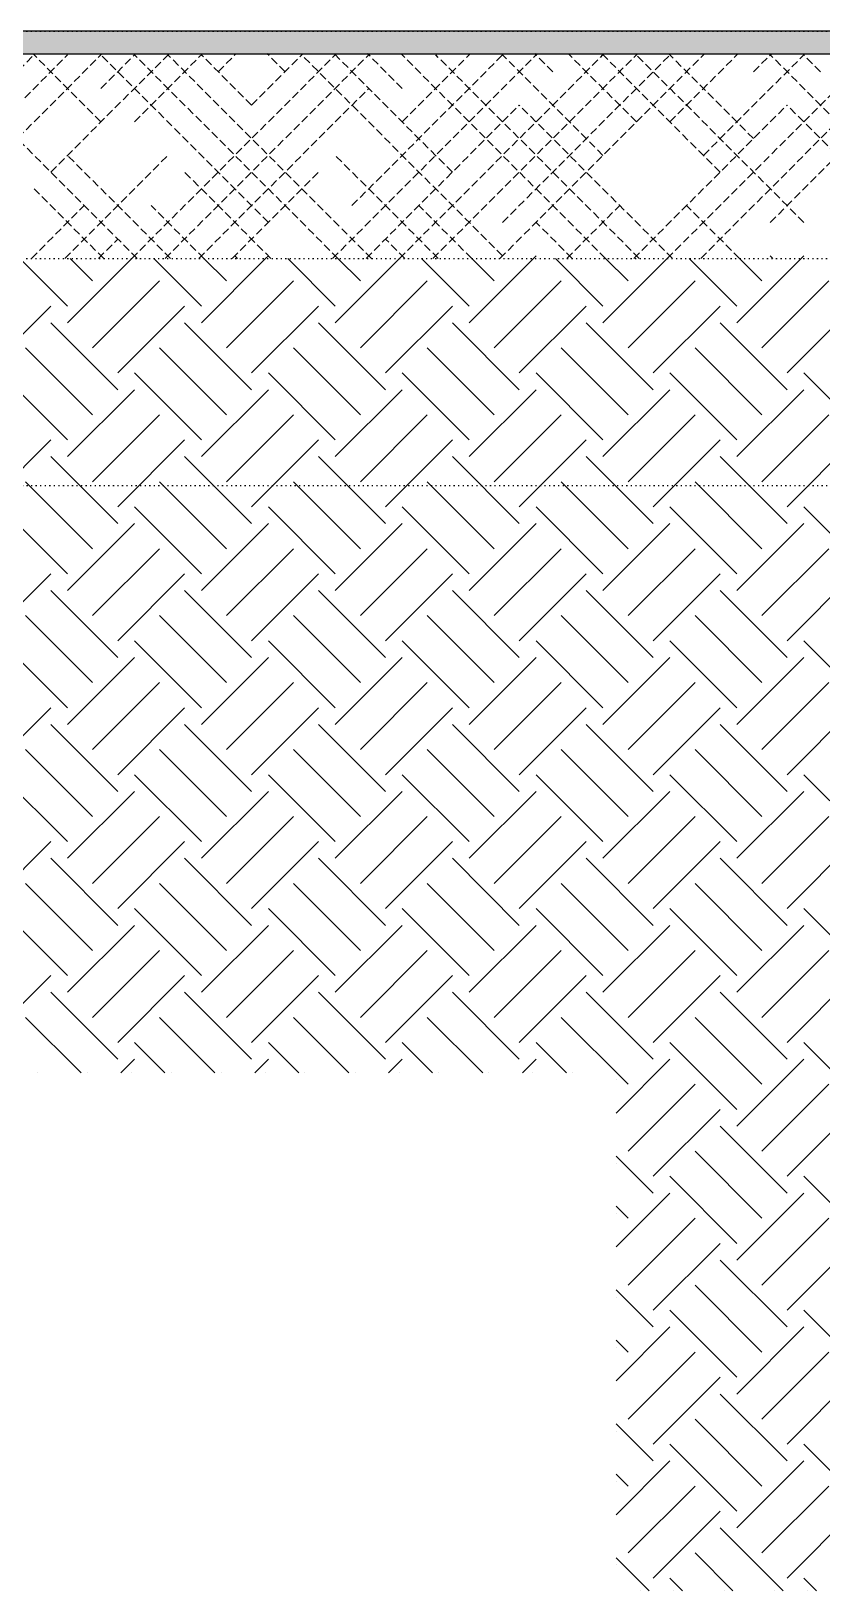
# Model space of a CAD drawing. Extents: x 37185 to 43130, y -8131 to -3926.
# Drawn here: x 41818.2 to 41887.8, y -5190.1 to -5052.9 of the extents above; entities that cross this region are included whole.
import ezdxf

# ---------------------------------------------------------------- set-up
doc = ezdxf.new("R2010")
doc.units = 0
doc.header["$MEASUREMENT"] = 0
doc.linetypes.add('ESTILO_TQS_0001', pattern=[1, 0.7, -0.3])
doc.linetypes.add('ESTILO_TQS_0002', pattern=[0.4, 0.1, -0.3])
for name, color, linetype in [('47', 15, 'CONTINUOUS'), ('67', 7, 'CONTINUOUS'), ('68', 4, 'CONTINUOUS'), ('96', 252, 'CONTINUOUS')]:
    doc.layers.add(name, color=color, linetype=linetype)

msp = doc.modelspace()

# ---------------------------------------------------------------- linework, layer by layer
at = {"layer": '47', "linetype": 'Continuous'}
for p, q in [((41821.38, -5077.06), (41817.19, -5072.87)), ((41821.38, -5078.53), (41827.04, -5072.87)), ((41823.59, -5074.85), (41821.61, -5072.87)), ((41833.16, -5077.06), (41828.97, -5072.87)), ((41833.16, -5078.53), (41838.82, -5072.87)), ((41835.37, -5074.85), (41833.39, -5072.87)), ((41844.95, -5077.06), (41840.76, -5072.87)), ((41844.95, -5078.53), (41850.61, -5072.87)), ((41847.16, -5074.85), (41845.18, -5072.87)), ((41856.73, -5077.06), (41852.54, -5072.87)), ((41856.73, -5078.53), (41862.39, -5072.87)), ((41858.94, -5074.85), (41856.96, -5072.87)), ((41868.52, -5077.06), (41864.33, -5072.87)), ((41868.52, -5078.53), (41874.18, -5072.87)), ((41870.73, -5074.85), (41868.75, -5072.87)), ((41880.3, -5077.06), (41876.12, -5072.87)), ((41880.3, -5078.53), (41885.96, -5072.87)), ((41882.51, -5074.85), (41880.53, -5072.87)), ((41823.59, -5080.74), (41829.48, -5074.85)), ((41835.37, -5080.74), (41841.26, -5074.85)), ((41847.16, -5080.74), (41853.05, -5074.85)), ((41858.94, -5080.74), (41864.84, -5074.85)), ((41870.73, -5080.74), (41876.62, -5074.85)), ((41882.51, -5080.74), (41888.41, -5074.85)), ((41814.01, -5082.95), (41819.9, -5077.06)), ((41825.8, -5082.95), (41831.69, -5077.06)), ((41837.58, -5082.95), (41843.47, -5077.06)), ((41849.37, -5082.95), (41855.26, -5077.06)), ((41861.15, -5082.95), (41867.04, -5077.06)), ((41872.94, -5082.95), (41878.83, -5077.06)), ((41884.72, -5082.95), (41890.61, -5077.06)), ((41825.8, -5084.43), (41819.9, -5078.53)), ((41837.58, -5084.43), (41831.69, -5078.53)), ((41849.37, -5084.43), (41843.47, -5078.53)), ((41861.15, -5084.43), (41855.26, -5078.53)), ((41872.94, -5084.43), (41867.04, -5078.53)), ((41884.72, -5084.43), (41878.83, -5078.53)), ((41823.59, -5086.64), (41817.69, -5080.74)), ((41835.37, -5086.64), (41829.48, -5080.74)), ((41847.16, -5086.64), (41841.26, -5080.74)), ((41858.94, -5086.64), (41853.05, -5080.74)), ((41870.73, -5086.64), (41864.84, -5080.74)), ((41882.51, -5086.64), (41876.62, -5080.74)), ((41821.38, -5088.85), (41815.48, -5082.95)), ((41833.16, -5088.85), (41827.27, -5082.95)), ((41844.95, -5088.85), (41839.06, -5082.95)), ((41856.73, -5088.85), (41850.84, -5082.95)), ((41868.52, -5088.85), (41862.63, -5082.95)), ((41880.3, -5088.85), (41874.41, -5082.95)), ((41892.09, -5088.85), (41886.2, -5082.95)), ((41821.38, -5090.32), (41827.27, -5084.43)), ((41833.16, -5090.32), (41839.06, -5084.43)), ((41844.95, -5090.32), (41850.84, -5084.43)), ((41856.73, -5090.32), (41862.63, -5084.43)), ((41868.52, -5090.32), (41874.41, -5084.43)), ((41880.3, -5090.32), (41886.2, -5084.43)), ((41823.59, -5092.53), (41829.48, -5086.64)), ((41835.37, -5092.53), (41841.26, -5086.64)), ((41847.16, -5092.53), (41853.05, -5086.64)), ((41858.94, -5092.53), (41864.84, -5086.64)), ((41870.73, -5092.53), (41876.62, -5086.64)), ((41882.51, -5092.53), (41888.41, -5086.64)), ((41814.01, -5094.74), (41819.9, -5088.85)), ((41825.8, -5094.74), (41831.69, -5088.85)), ((41837.58, -5094.74), (41843.47, -5088.85)), ((41849.37, -5094.74), (41855.26, -5088.85)), ((41861.15, -5094.74), (41867.04, -5088.85)), ((41872.94, -5094.74), (41878.83, -5088.85)), ((41884.72, -5094.74), (41890.61, -5088.85)), ((41825.8, -5096.21), (41819.9, -5090.32)), ((41837.58, -5096.21), (41831.69, -5090.32)), ((41849.37, -5096.21), (41843.47, -5090.32)), ((41861.15, -5096.21), (41855.26, -5090.32)), ((41872.94, -5096.21), (41867.04, -5090.32)), ((41884.72, -5096.21), (41878.83, -5090.32)), ((41823.59, -5098.42), (41817.69, -5092.53)), ((41835.37, -5098.42), (41829.48, -5092.53)), ((41847.16, -5098.42), (41841.26, -5092.53)), ((41858.94, -5098.42), (41853.05, -5092.53)), ((41870.73, -5098.42), (41864.84, -5092.53)), ((41882.51, -5098.42), (41876.62, -5092.53)), ((41821.38, -5100.63), (41815.48, -5094.74)), ((41833.16, -5100.63), (41827.27, -5094.74)), ((41844.95, -5100.63), (41839.06, -5094.74)), ((41856.73, -5100.63), (41850.84, -5094.74)), ((41868.52, -5100.63), (41862.63, -5094.74)), ((41880.3, -5100.63), (41874.41, -5094.74)), ((41892.09, -5100.63), (41886.2, -5094.74)), ((41821.38, -5102.1), (41827.27, -5096.21)), ((41833.16, -5102.1), (41839.06, -5096.21)), ((41844.95, -5102.1), (41850.84, -5096.21)), ((41856.73, -5102.1), (41862.63, -5096.21)), ((41868.52, -5102.1), (41874.41, -5096.21)), ((41880.3, -5102.1), (41886.2, -5096.21)), ((41823.59, -5104.31), (41829.48, -5098.42)), ((41835.37, -5104.31), (41841.26, -5098.42)), ((41847.16, -5104.31), (41853.05, -5098.42)), ((41858.94, -5104.31), (41864.84, -5098.42)), ((41870.73, -5104.31), (41876.62, -5098.42)), ((41882.51, -5104.31), (41888.41, -5098.42)), ((41814.01, -5106.52), (41819.9, -5100.63)), ((41825.8, -5106.52), (41831.69, -5100.63)), ((41837.58, -5106.52), (41843.47, -5100.63)), ((41849.37, -5106.52), (41855.26, -5100.63)), ((41861.15, -5106.52), (41867.04, -5100.63)), ((41872.94, -5106.52), (41878.83, -5100.63)), ((41884.72, -5106.52), (41890.61, -5100.63)), ((41825.8, -5108), (41819.9, -5102.1)), ((41837.58, -5108), (41831.69, -5102.1)), ((41849.37, -5108), (41843.47, -5102.1)), ((41861.15, -5108), (41855.26, -5102.1)), ((41872.94, -5108), (41867.04, -5102.1)), ((41884.72, -5108), (41878.83, -5102.1)), ((41823.59, -5110.21), (41817.69, -5104.31)), ((41835.37, -5110.21), (41829.48, -5104.31)), ((41847.16, -5110.21), (41841.26, -5104.31)), ((41858.94, -5110.21), (41853.05, -5104.31)), ((41870.73, -5110.21), (41864.84, -5104.31)), ((41882.51, -5110.21), (41876.62, -5104.31)), ((41821.38, -5112.42), (41815.48, -5106.52)), ((41833.16, -5112.42), (41827.27, -5106.52)), ((41844.95, -5112.42), (41839.06, -5106.52)), ((41856.73, -5112.42), (41850.84, -5106.52)), ((41868.52, -5112.42), (41862.63, -5106.52)), ((41880.3, -5112.42), (41874.41, -5106.52)), ((41892.09, -5112.42), (41886.2, -5106.52)), ((41821.38, -5113.89), (41827.27, -5108)), ((41833.16, -5113.89), (41839.06, -5108)), ((41844.95, -5113.89), (41850.84, -5108)), ((41856.73, -5113.89), (41862.63, -5108)), ((41868.52, -5113.89), (41874.41, -5108)), ((41880.3, -5113.89), (41886.2, -5108)), ((41823.59, -5116.1), (41829.48, -5110.21)), ((41835.37, -5116.1), (41841.26, -5110.21)), ((41847.16, -5116.1), (41853.05, -5110.21)), ((41858.94, -5116.1), (41864.84, -5110.21)), ((41870.73, -5116.1), (41876.62, -5110.21)), ((41882.51, -5116.1), (41888.41, -5110.21)), ((41814.01, -5118.31), (41819.9, -5112.42)), ((41825.8, -5118.31), (41831.69, -5112.42)), ((41837.58, -5118.31), (41843.47, -5112.42)), ((41849.37, -5118.31), (41855.26, -5112.42)), ((41861.15, -5118.31), (41867.04, -5112.42)), ((41872.94, -5118.31), (41878.83, -5112.42)), ((41884.72, -5118.31), (41890.61, -5112.42)), ((41825.8, -5119.78), (41819.9, -5113.89)), ((41837.58, -5119.78), (41831.69, -5113.89)), ((41849.37, -5119.78), (41843.47, -5113.89)), ((41861.15, -5119.78), (41855.26, -5113.89)), ((41872.94, -5119.78), (41867.04, -5113.89)), ((41884.72, -5119.78), (41878.83, -5113.89)), ((41823.59, -5121.99), (41817.69, -5116.1)), ((41835.37, -5121.99), (41829.48, -5116.1)), ((41847.16, -5121.99), (41841.26, -5116.1)), ((41858.94, -5121.99), (41853.05, -5116.1)), ((41870.73, -5121.99), (41864.84, -5116.1)), ((41882.51, -5121.99), (41876.62, -5116.1)), ((41821.38, -5124.2), (41815.48, -5118.31)), ((41833.16, -5124.2), (41827.27, -5118.31)), ((41844.95, -5124.2), (41839.06, -5118.31)), ((41856.73, -5124.2), (41850.84, -5118.31)), ((41868.52, -5124.2), (41862.63, -5118.31)), ((41880.3, -5124.2), (41874.41, -5118.31)), ((41892.09, -5124.2), (41886.2, -5118.31)), ((41821.38, -5125.67), (41827.27, -5119.78)), ((41833.16, -5125.67), (41839.06, -5119.78)), ((41844.95, -5125.67), (41850.84, -5119.78)), ((41856.73, -5125.67), (41862.63, -5119.78)), ((41868.52, -5125.67), (41874.41, -5119.78)), ((41880.3, -5125.67), (41886.2, -5119.78)), ((41823.59, -5127.88), (41829.48, -5121.99)), ((41835.37, -5127.88), (41841.26, -5121.99)), ((41847.16, -5127.88), (41853.05, -5121.99)), ((41858.94, -5127.88), (41864.84, -5121.99)), ((41870.73, -5127.88), (41876.62, -5121.99)), ((41882.51, -5127.88), (41888.41, -5121.99)), ((41814.01, -5130.09), (41819.9, -5124.2)), ((41825.8, -5130.09), (41831.69, -5124.2)), ((41837.58, -5130.09), (41843.47, -5124.2)), ((41849.37, -5130.09), (41855.26, -5124.2)), ((41861.15, -5130.09), (41867.04, -5124.2)), ((41872.94, -5130.09), (41878.83, -5124.2)), ((41884.72, -5130.09), (41890.61, -5124.2)), ((41825.8, -5131.57), (41819.9, -5125.67)), ((41837.58, -5131.57), (41831.69, -5125.67)), ((41849.37, -5131.57), (41843.47, -5125.67)), ((41861.15, -5131.57), (41855.26, -5125.67)), ((41872.94, -5131.57), (41867.04, -5125.67)), ((41884.72, -5131.57), (41878.83, -5125.67)), ((41823.59, -5133.78), (41817.69, -5127.88)), ((41835.37, -5133.78), (41829.48, -5127.88)), ((41847.16, -5133.78), (41841.26, -5127.88)), ((41858.94, -5133.78), (41853.05, -5127.88)), ((41870.73, -5133.78), (41864.84, -5127.88)), ((41882.51, -5133.78), (41876.62, -5127.88)), ((41821.38, -5135.99), (41815.48, -5130.09)), ((41833.16, -5135.99), (41827.27, -5130.09)), ((41844.95, -5135.99), (41839.06, -5130.09)), ((41856.73, -5135.99), (41850.84, -5130.09)), ((41868.52, -5135.99), (41862.63, -5130.09)), ((41880.3, -5135.99), (41874.41, -5130.09)), ((41892.09, -5135.99), (41886.2, -5130.09)), ((41821.38, -5137.46), (41827.27, -5131.57)), ((41833.16, -5137.46), (41839.06, -5131.57)), ((41844.95, -5137.46), (41850.84, -5131.57)), ((41856.73, -5137.46), (41862.63, -5131.57)), ((41868.52, -5137.46), (41874.41, -5131.57)), ((41880.3, -5137.46), (41886.2, -5131.57)), ((41823.59, -5139.67), (41829.48, -5133.78)), ((41835.37, -5139.67), (41841.26, -5133.78)), ((41847.16, -5139.67), (41853.05, -5133.78)), ((41858.94, -5139.67), (41864.84, -5133.78)), ((41870.73, -5139.67), (41876.62, -5133.78)), ((41882.51, -5139.67), (41888.41, -5133.78)), ((41814.01, -5141.88), (41819.9, -5135.99)), ((41825.8, -5141.88), (41831.69, -5135.99)), ((41837.58, -5141.88), (41843.47, -5135.99)), ((41849.37, -5141.88), (41855.26, -5135.99)), ((41861.15, -5141.88), (41867.04, -5135.99)), ((41872.94, -5141.88), (41878.83, -5135.99)), ((41884.72, -5141.88), (41890.61, -5135.99)), ((41825.8, -5143.35), (41819.9, -5137.46)), ((41837.58, -5143.35), (41831.69, -5137.46)), ((41849.37, -5143.35), (41843.47, -5137.46)), ((41861.15, -5143.35), (41855.26, -5137.46)), ((41872.94, -5143.35), (41867.04, -5137.46)), ((41884.72, -5143.35), (41878.83, -5137.46)), ((41822.58, -5144.55), (41817.69, -5139.67)), ((41834.36, -5144.55), (41829.48, -5139.67)), ((41846.15, -5144.55), (41841.26, -5139.67)), ((41857.93, -5144.55), (41853.05, -5139.67)), ((41870.73, -5145.56), (41864.84, -5139.67)), ((41882.51, -5145.56), (41876.62, -5139.67)), ((41829.94, -5144.55), (41827.27, -5141.88)), ((41841.73, -5144.55), (41839.06, -5141.88)), ((41853.51, -5144.55), (41850.84, -5141.88)), ((41865.3, -5144.55), (41862.63, -5141.88)), ((41880.3, -5147.77), (41874.41, -5141.88)), ((41892.09, -5147.77), (41886.2, -5141.88)), ((41826.07, -5144.55), (41827.27, -5143.35)), ((41837.86, -5144.55), (41839.06, -5143.35)), ((41849.64, -5144.55), (41850.84, -5143.35)), ((41861.43, -5144.55), (41862.63, -5143.35)), ((41869.68, -5148.09), (41874.41, -5143.35)), ((41880.3, -5149.24), (41886.2, -5143.35)), ((41818.71, -5144.55), (41818.71, -5144.55)), ((41823.13, -5144.55), (41823.13, -5144.55)), ((41827, -5144.55), (41827, -5144.55)), ((41830.49, -5144.55), (41830.49, -5144.55)), ((41834.91, -5144.55), (41834.91, -5144.55)), ((41838.78, -5144.55), (41838.78, -5144.55)), ((41842.28, -5144.55), (41842.28, -5144.55)), ((41846.7, -5144.55), (41846.7, -5144.55)), ((41850.57, -5144.55), (41850.57, -5144.55)), ((41854.06, -5144.55), (41854.06, -5144.55)), ((41858.48, -5144.55), (41858.48, -5144.55)), ((41862.35, -5144.55), (41862.35, -5144.55)), ((41865.85, -5144.55), (41865.85, -5144.55)), ((41869.68, -5145.14), (41869.68, -5145.14)), ((41870.73, -5151.45), (41876.62, -5145.56)), ((41882.51, -5151.45), (41888.41, -5145.56)), ((41872.94, -5153.66), (41878.83, -5147.77)), ((41884.72, -5153.66), (41890.61, -5147.77)), ((41884.72, -5155.14), (41878.83, -5149.24)), ((41882.51, -5157.35), (41876.62, -5151.45)), ((41872.94, -5155.14), (41869.68, -5151.88)), ((41869.68, -5152.51), (41869.68, -5152.51)), ((41880.3, -5159.56), (41874.41, -5153.66)), ((41892.09, -5159.56), (41886.2, -5153.66)), ((41869.68, -5159.87), (41874.41, -5155.14)), ((41880.3, -5161.03), (41886.2, -5155.14)), ((41870.73, -5157.35), (41869.68, -5156.3)), ((41869.68, -5156.92), (41869.68, -5156.92)), ((41870.73, -5163.24), (41876.62, -5157.35)), ((41882.51, -5163.24), (41888.41, -5157.35)), ((41872.94, -5165.45), (41878.83, -5159.56)), ((41884.72, -5165.45), (41890.61, -5159.56)), ((41884.72, -5166.92), (41878.83, -5161.03)), ((41872.94, -5166.92), (41869.68, -5163.66)), ((41882.51, -5169.13), (41876.62, -5163.24)), ((41869.68, -5164.29), (41869.68, -5164.29)), ((41880.3, -5171.34), (41874.41, -5165.45)), ((41892.09, -5171.34), (41886.2, -5165.45)), ((41869.68, -5171.66), (41874.41, -5166.92)), ((41880.3, -5172.82), (41886.2, -5166.92)), ((41870.73, -5169.13), (41869.68, -5168.08)), ((41869.68, -5168.71), (41869.68, -5168.71)), ((41870.73, -5175.02), (41876.62, -5169.13)), ((41882.51, -5175.02), (41888.41, -5169.13)), ((41872.94, -5177.23), (41878.83, -5171.34)), ((41884.72, -5177.23), (41890.61, -5171.34)), ((41884.72, -5178.71), (41878.83, -5172.82)), ((41872.94, -5178.71), (41869.68, -5175.45)), ((41869.68, -5176.08), (41869.68, -5176.08)), ((41882.51, -5180.92), (41876.62, -5175.02)), ((41880.3, -5183.13), (41874.41, -5177.23)), ((41892.09, -5183.13), (41886.2, -5177.23)), ((41869.68, -5183.44), (41874.41, -5178.71)), ((41880.3, -5184.6), (41886.2, -5178.71)), ((41870.73, -5180.92), (41869.68, -5179.87)), ((41869.68, -5180.5), (41869.68, -5180.5)), ((41870.73, -5186.81), (41876.62, -5180.92)), ((41882.51, -5186.81), (41888.41, -5180.92)), ((41872.94, -5189.02), (41878.83, -5183.13)), ((41884.72, -5189.02), (41890.61, -5183.13)), ((41884.37, -5190.14), (41878.83, -5184.6)), ((41872.58, -5190.14), (41869.68, -5187.23)), ((41879.95, -5190.14), (41876.62, -5186.81)), ((41869.68, -5187.86), (41869.68, -5187.86)), ((41875.53, -5190.14), (41874.41, -5189.02)), ((41887.32, -5190.14), (41886.2, -5189.02)), ((41871.82, -5190.14), (41871.82, -5190.14)), ((41874.76, -5190.14), (41874.76, -5190.14)), ((41879.18, -5190.14), (41879.18, -5190.14)), ((41883.6, -5190.14), (41883.6, -5190.14)), ((41886.55, -5190.14), (41886.55, -5190.14))]:
    msp.add_line(p, q, dxfattribs=at)
at = {"layer": '67', "linetype": 'ESTILO_TQS_0002'}
for p, q in [((40217.75, -5052.87), (42548.32, -5052.87)), ((40217.75, -5072.87), (42548.32, -5072.87)), ((40793.37, -5092.87), (42548.32, -5092.87))]:
    msp.add_line(p, q, dxfattribs=at)
at = {"layer": '68', "linetype": 'ESTILO_TQS_0001'}
for p, q in [((41802.23, -5071.17), (41818.52, -5054.87)), ((41803.47, -5072.87), (41821.38, -5054.96)), ((41806.41, -5072.87), (41824.41, -5054.87)), ((41824.32, -5060.86), (41818.34, -5054.87)), ((41819.9, -5065.28), (41830.31, -5054.87)), ((41839.06, -5069.7), (41824.23, -5054.87)), ((41824.32, -5057.91), (41827.36, -5054.87)), ((41827.04, -5072.87), (41844.95, -5054.96)), ((41845.18, -5072.87), (41827.18, -5054.87)), ((41827.27, -5060.86), (41833.25, -5054.87)), ((41829.98, -5072.87), (41847.98, -5054.87)), ((41848.13, -5072.87), (41830.22, -5054.96)), ((41837.58, -5059.38), (41833.07, -5054.87)), ((41834.64, -5056.44), (41836.2, -5054.87)), ((41837.58, -5059.38), (41842.09, -5054.87)), ((41840.53, -5056.44), (41838.96, -5054.87)), ((41859.68, -5072.64), (41841.91, -5054.87)), ((41844.72, -5072.87), (41862.72, -5054.87)), ((41855.26, -5065.28), (41844.86, -5054.87)), ((41846.42, -5068.22), (41859.77, -5054.87)), ((41850.84, -5057.91), (41847.8, -5054.87)), ((41850.61, -5072.87), (41868.52, -5054.96)), ((41868.75, -5072.87), (41850.75, -5054.87)), ((41850.84, -5060.86), (41856.82, -5054.87)), ((41853.55, -5072.87), (41871.55, -5054.87)), ((41871.7, -5072.87), (41853.79, -5054.96)), ((41859.45, -5072.87), (41877.45, -5054.87)), ((41868.52, -5063.8), (41859.59, -5054.87)), ((41859.68, -5069.7), (41874.5, -5054.87)), ((41864.1, -5056.44), (41862.53, -5054.87)), ((41871.46, -5060.86), (41865.48, -5054.87)), ((41878.83, -5065.28), (41868.43, -5054.87)), ((41886.2, -5069.7), (41871.37, -5054.87)), ((41874.18, -5072.87), (41892.09, -5054.96)), ((41881.78, -5062.33), (41874.32, -5054.87)), ((41874.41, -5060.86), (41880.39, -5054.87)), ((41877.13, -5072.87), (41895.13, -5054.87)), ((41877.36, -5054.96), (41877.27, -5054.87)), ((41877.36, -5063.8), (41886.29, -5054.87)), ((41881.78, -5056.44), (41883.34, -5054.87)), ((41901.16, -5072.87), (41883.16, -5054.87)), ((41883.25, -5069.7), (41898.07, -5054.87)), ((41887.67, -5056.44), (41886.1, -5054.87)), ((41832.93, -5072.87), (41847.89, -5057.91)), ((41827.5, -5072.87), (41814.01, -5059.38)), ((41847.66, -5072.87), (41861.15, -5059.38)), ((41874.64, -5072.87), (41861.15, -5059.38)), ((41871.23, -5072.87), (41884.72, -5059.38)), ((41898.21, -5072.87), (41884.72, -5059.38)), ((41821.15, -5072.87), (41830.22, -5063.8)), ((41830.45, -5072.87), (41821.38, -5063.8)), ((41854.02, -5072.87), (41844.95, -5063.8)), ((41839.29, -5072.87), (41831.69, -5065.28)), ((41835.88, -5072.87), (41843.47, -5065.28)), ((41824.56, -5072.87), (41818.43, -5066.75)), ((41818.2, -5072.87), (41822.85, -5068.22)), ((41833.39, -5072.87), (41828.74, -5068.22)), ((41856.96, -5072.87), (41852.31, -5068.22)), ((41865.34, -5072.87), (41869.99, -5068.22)), ((41880.53, -5072.87), (41875.88, -5068.22)), ((41865.8, -5072.87), (41862.63, -5069.7)), ((41824.09, -5072.87), (41825.8, -5071.17)), ((41851.07, -5072.87), (41849.37, -5071.17)), ((41818.66, -5072.87), (41818.66, -5072.87)), ((41821.61, -5072.87), (41821.61, -5072.87)), ((41836.34, -5072.87), (41836.11, -5072.64)), ((41838.82, -5072.87), (41839.06, -5072.64)), ((41841.77, -5072.87), (41841.77, -5072.87)), ((41842.23, -5072.87), (41842.23, -5072.87)), ((41856.5, -5072.87), (41856.5, -5072.87)), ((41859.91, -5072.87), (41859.91, -5072.87)), ((41862.39, -5072.87), (41862.63, -5072.64)), ((41862.86, -5072.87), (41862.86, -5072.87)), ((41868.29, -5072.87), (41868.29, -5072.87)), ((41877.59, -5072.87), (41877.59, -5072.87)), ((41880.07, -5072.87), (41880.07, -5072.87)), ((41883.02, -5072.87), (41883.02, -5072.87)), ((41883.48, -5072.87), (41883.25, -5072.64)), ((41885.96, -5072.87), (41886.2, -5072.64)), ((41886.43, -5072.87), (41886.43, -5072.87))]:
    msp.add_line(p, q, dxfattribs=at)
at = {"layer": '96', "linetype": 'Continuous'}
msp.add_lwpolyline([(40920.65, -5052.87), (40920.65, -5054.87), (42391.82, -5054.87), (42391.82, -5052.87), (40920.65, -5052.87)], dxfattribs=at)
msp.add_lwpolyline([(40920.65, -5052.87), (40920.65, -5054.87), (42391.82, -5054.87), (42391.82, -5052.87), (40920.65, -5052.87)], dxfattribs=at)
for points in [[(40920.65, -5052.87), (40920.65, -5054.87), (42391.82, -5054.87)], [(40920.65, -5052.87), (42391.82, -5054.87), (42391.82, -5052.87)], [(40920.65, -5052.87), (42391.82, -5052.87), (40920.65, -5052.87)], [(40920.65, -5052.87), (40920.65, -5054.87), (42391.82, -5054.87)], [(40920.65, -5052.87), (42391.82, -5054.87), (42391.82, -5052.87)], [(40920.65, -5052.87), (42391.82, -5052.87), (40920.65, -5052.87)]]:
    msp.add_solid(points, dxfattribs=at)

doc.saveas('drawing.dxf')
